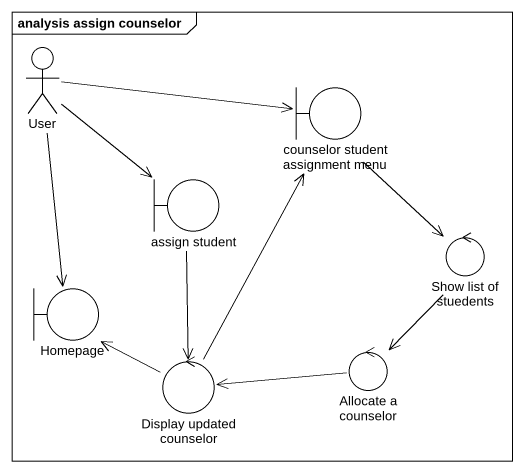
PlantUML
@startuml
mainframe analysis assign counselor
actor User
boundary "counselor student assignment menu" as counselor_student
boundary "assign student" as assign_student
control "Show list of stuedents" as Show_list_of_stuedents
boundary Homepage
control "Allocate a counselor" as Allocate_a_counselor
control "Display updated counselor" as Display_updated_counselor
User -right-> counselor_student
User --> assign_student
User --> Homepage
counselor_student --> Show_list_of_stuedents
assign_student --> Display_updated_counselor
Show_list_of_stuedents --> Allocate_a_counselor
Allocate_a_counselor -left-> Display_updated_counselor
Display_updated_counselor -up-> counselor_student
Display_updated_counselor -up-> Homepage
@enduml
